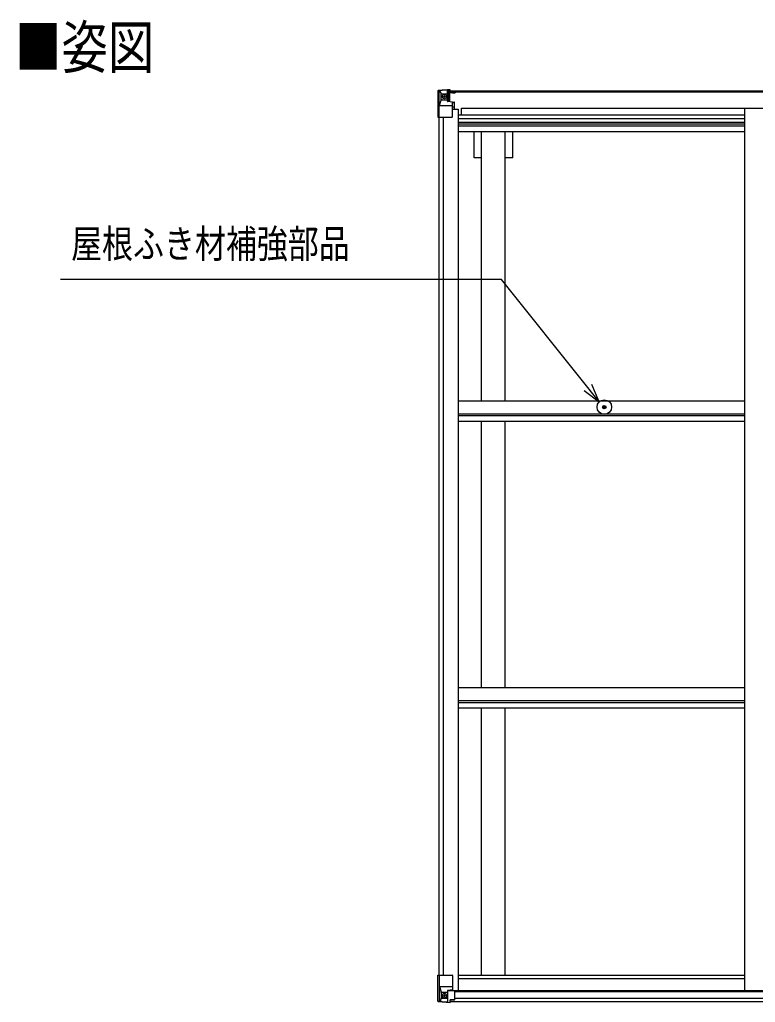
# Model space of a CAD drawing. Units: millimetres, scale not verified. Extents: x -10512 to 10512, y -7425 to 7425.
# Drawn here: x -2898 to -1187, y -55 to 2231 of the extents above; entities that cross this region are included whole.
import ezdxf
from ezdxf.enums import TextEntityAlignment as Align

# ---------------------------------------------------------------- set-up
doc = ezdxf.new("R2010")
doc.units = ezdxf.units.MM
doc.header["$LTSCALE"] = 30
for name, color, linetype in [('0-2_USER1', 3, 'Continuous'), ('0-4_YKK_13', 4, 'Continuous'), ('0-5_YKK_A1', 4, 'Continuous'), ('0-6_YKK_D', 6, 'Continuous')]:
    doc.layers.add(name, color=color, linetype=linetype)
doc.styles.add('ＭＳ ゴシック', font='')
doc.styles.get('ＭＳ ゴシック').set_extended_font_data('MS Gothic')

msp = doc.modelspace()

# ---------------------------------------------------------------- linework, layer by layer
at = {"layer": '0-4_YKK_13'}
for p, q in [((-1925.35, 2065.22), (-1925.35, 2065.18)), ((-1924.41, 2066.23), (-1924.41, 2066.23)), ((-1924.41, 2066.18), (-1924.41, 2066.22)), ((-1915.44, 2066.61), (-1923.36, 2066.14)), ((-1922.5, 2065.17), (-1922.51, 2065.1)), ((-1922.51, 2004.51), (-1922.51, 2065.1)), ((-1918.54, 2061.72), (-1921.27, 2065.39)), ((-1917.68, 2058.22), (-1915.35, 2058.27)), ((-1917.68, 2044.74), (-1917.68, 2058.22)), ((-1903.35, 2067.4), (-1915.35, 2066.62)), ((-1915.35, 2058.27), (-1903.35, 2058.27)), ((-1904.35, 2058.27), (-1903.35, 2058.27)), ((-1896.85, 2067.91), (-1903.35, 2067.51)), ((-1903.35, 2041.42), (-1903.35, 2067.51)), ((-1903.35, 2066.63), (-1896.85, 2067.03)), ((-1901.85, 2061.81), (-1903.35, 2061.81)), ((-1901.85, 2058.27), (-1903.35, 2058.27)), ((-1896.85, 2066.1), (-1901.85, 2066.01)), ((-1901.35, 2061.45), (-1901.85, 2061.45)), ((-1901.74, 2060.15), (-1897.85, 2060.15)), ((-1901.35, 2062.47), (-1901.35, 2060.52)), ((-1893.35, 2062.47), (-1901.35, 2062.47)), ((-1893.35, 2062.45), (-1901.35, 2062.45)), ((-1891.35, 2060.61), (-1901.35, 2060.52)), ((-1901.35, 2060.35), (-1901.35, 2060.52)), ((-1901.35, 2060.52), (-1901.35, 2060.52)), ((-1897.85, 2040.41), (-1897.85, 2060.38)), ((-1896.85, 2067.03), (-1896.85, 2067.91)), ((-1896.85, 2066.51), (-1896.85, 2067.03)), ((-1896.85, 2066.51), (-1896.85, 2066.1)), ((-1896.85, 2066.1), (-1896.85, 2065.28)), ((-1891.85, 2065.71), (-1891.85, 2065.28)), ((-1891.55, 2065.71), (-1891.85, 2065.71)), ((-1891.55, 2065.71), (-1889.86, 2065.28)), ((-1891.35, 2062.21), (-1886.35, 2062.21)), ((-1891.35, 2060.61), (-1891.35, 2062.21)), ((-1886.35, 2063.14), (-1886.35, 2062.21)), ((-1886.35, 2062.21), (-1885.35, 2062.21)), ((-1885.35, 2062.21), (-1885.35, 2063.14)), ((-1885.35, 2062.21), (-1885.35, 2060.65)), ((-1885.35, 2060.53), (-1885.35, 2060.65)), ((-1921.96, 2031.4), (-1917.82, 2043.48)), ((-1915.35, 2044.71), (-1917.68, 2044.74)), ((-1915.35, 2044.71), (-1903.35, 2044.71)), ((-1915.35, 2044.71), (-1915.35, 2044.71)), ((-1909.87, 2051.07), (-1909.87, 2050.11)), ((-1901.85, 2044.71), (-1903.35, 2044.71)), ((-1902.52, 2041.16), (-1892.17, 2039.5)), ((-1902.52, 2040.52), (-1902.52, 2041.16)), ((-1892.17, 2038.87), (-1902.52, 2040.52)), ((-1897.85, 2056.52), (-1901.85, 2056.52)), ((-1897.85, 2048.31), (-1901.85, 2048.31)), ((-1892.17, 2039.5), (-1892.17, 2038.87)), ((-1891.9, 2039.43), (-1887.85, 2039.39)), ((-1891.35, 2005.51), (-1891.35, 2038.61)), ((-1886.85, 2039.38), (-1887.85, 2039.39)), ((-1887.85, 2037.66), (-1886.85, 2037.66)), ((-1886.85, 2023.17), (-1886.85, 2039.38)), ((-1921.96, 2031.4), (-1915.35, 2031.18)), ((-1915.35, 2031.18), (-1891.35, 2031.18)), ((-1886.85, 2027.51), (-1891.35, 2027.51)), ((-1922.51, 2004.51), (-1892.35, 2004.51)), ((-1540.77, 1330.2), (-1539.66, 1330.22)), ((-1540.77, 1329.2), (-1539.66, 1329.18)), ((-1539.66, 1330.22), (-1539.15, 1330.32)), ((-1539.66, 1329.18), (-1539.15, 1329.08)), ((-1539.05, 1330.84), (-1539.15, 1330.32)), ((-1539.05, 1328.56), (-1539.15, 1329.08)), ((-1539.03, 1331.94), (-1539.05, 1330.84)), ((-1539.03, 1327.45), (-1539.05, 1328.56)), ((-1538.03, 1331.94), (-1538.01, 1330.84)), ((-1538.03, 1327.45), (-1538.01, 1328.56)), ((-1538.01, 1330.84), (-1537.91, 1330.32)), ((-1538.01, 1328.56), (-1537.91, 1329.08)), ((-1537.39, 1330.22), (-1537.91, 1330.32)), ((-1537.39, 1329.18), (-1537.91, 1329.08)), ((-1536.28, 1330.2), (-1537.39, 1330.22)), ((-1536.28, 1329.2), (-1537.39, 1329.18)), ((-1925.35, 8.54), (-1892.35, 8.54)), ((-1925.35, -52.17), (-1925.35, 8.54)), ((-1922.51, 8.54), (-1922.51, -52.05)), ((-1891.35, 7.54), (-1891.35, -25.56)), ((-1921.96, -18.35), (-1915.35, -18.13)), ((-1921.96, -18.35), (-1917.82, -30.43)), ((-1915.35, -18.13), (-1891.35, -18.13)), ((-1915.35, -31.66), (-1917.68, -31.69)), ((-1917.68, -31.69), (-1917.68, -45.17)), ((-1917.68, -45.17), (-1915.35, -45.23)), ((-1915.35, -31.66), (-1915.35, -31.66)), ((-1903.35, -31.66), (-1915.35, -31.66)), ((-1915.35, -45.22), (-1903.35, -45.22)), ((-1910.83, -38.02), (-1910.83, -37.06)), ((-1903.35, -27.68), (-1896.85, -27.68)), ((-1903.35, -27.68), (-1903.35, -54.46)), ((-1892.17, -25.82), (-1902.52, -27.47)), ((-1902.52, -27.47), (-1902.52, -27.68)), ((-1899.83, -27.68), (-1892.17, -26.45)), ((-1896.85, -27.68), (-1887.85, -27.71)), ((-1892.17, -26.45), (-1892.17, -25.82)), ((-1886.85, -28.62), (-1886.85, -48.77)), ((-1924.41, -53.13), (-1924.41, -53.18)), ((-1915.44, -53.56), (-1923.36, -53.09)), ((-1922.5, -52.12), (-1922.51, -52.05)), ((-1918.54, -48.67), (-1921.27, -52.34)), ((-1903.35, -54.35), (-1915.35, -53.57)), ((-1896.85, -54.86), (-1896.85, -48.92)), ((-1887.85, -49.49), (-1896.85, -49.54))]:
    msp.add_line(p, q, dxfattribs=at)
for points in [[(-1925.35, 2065.18), (-1925.35, 2004.51), (-1922.51, 2004.51)], [(-1924.41, 2066.23), (-1915.35, 2066.78), (-1903.35, 2067.51)], [(-1896.85, 2066.51), (-1901.85, 2066.51), (-1901.85, 2041.05)], [(-1901.35, 2061.45), (-1893.35, 2061.45), (-1893.35, 2063.14)], [(-1886.35, 2060.48), (-1901.35, 2060.35), (-1901.35, 2060.35)], [(-1891.35, 2060.61), (-1891.35, 2060.59), (-1885.35, 2060.65)], [(-1911.79, 2052.03), (-1912.75, 2052.03), (-1912.75, 2052.99), (-1911.79, 2052.99)], [(-1910.83, 2053.95), (-1910.83, 2054.91), (-1909.87, 2054.91), (-1909.87, 2053.95)], [(-1909.87, 2050.11), (-1910.83, 2050.11), (-1910.83, 2051.07)], [(-1908.91, 2052.99), (-1907.95, 2052.99), (-1907.95, 2052.03), (-1908.91, 2052.03)], [(-1887.85, 2039.39), (-1887.85, 2037.66), (-1891.35, 2037.64)], [(-1911.79, -39.94), (-1912.75, -39.94), (-1912.75, -38.98), (-1911.79, -38.98)], [(-1910.83, -37.06), (-1909.87, -37.06), (-1909.87, -38.02)], [(-1909.87, -40.9), (-1909.87, -41.86), (-1910.83, -41.86), (-1910.83, -40.9)], [(-1908.91, -38.98), (-1907.95, -38.98), (-1907.95, -39.94), (-1908.91, -39.94)], [(-1924.41, -53.18), (-1915.35, -53.73), (-1896.85, -54.86)], [(-1886.85, -48.77), (-1886.86, -48.88), (-1896.85, -48.92)]]:
    msp.add_lwpolyline(points, dxfattribs=at)
for centre, radius in [((-1910.35, 2052.51), 5.3), ((-1538.53, 1329.7), 17), ((-1538.53, 1329.7), 4), ((-1910.35, -39.46), 5.3)]:
    msp.add_circle(centre, radius, dxfattribs=at)
for centre, radius, start, end in [((-1924.35, 2065.23), 1, 93.50017, 180.00079), ((-1924.35, 2065.22), 0.999, 93.4424, 179.95083), ((-1924.35, 2065.18), 0.999, 93.4424, 179.95083), ((-1923.2, 2078.83), 12.7, 269.24466, 275.10311), ((-1921.22, 2065.22), 1.28, 131.17831, 182.45895), ((-1901.35, 2062.97), 0.5, 179.99802, 269.99691), ((-1901.35, 2062.95), 0.5, 180.00109, 270.00109), ((-1901.35, 2060.02), 0.5, 90.52895, 180.04464), ((-1901.34, 2059.84), 0.513, 91.88028, 181.04707), ((-1886.21, 2068.17), 7.69, 268.96999, 276.43426), ((-1911.79, 2053.95), 0.96, 270, 0), ((-1911.79, 2051.07), 0.96, 0, 90), ((-1908.91, 2053.95), 0.96, 180, 270), ((-1908.91, 2051.07), 0.96, 90, 180), ((-1902.41, 2042.09), 0.937, 182.32209, 263.26766), ((-1902.41, 2041.45), 0.937, 182.32209, 263.26766), ((-1892.28, 2038.57), 0.937, 2.32209, 83.26766), ((-1892.28, 2037.94), 0.937, 2.32209, 83.26766), ((-1892.35, 2005.51), 1, 270, 0), ((-1538.53, 1329.7), 2.3, 167.44414, 192.55586), ((-1538.53, 1329.7), 2.3, 77.44414, 102.55586), ((-1538.53, 1329.7), 2.3, 257.44414, 282.55586), ((-1538.53, 1329.7), 2.3, 347.44414, 12.55586), ((-1892.35, 7.54), 1, 0, 90), ((-1911.79, -38.02), 0.96, 270, 0), ((-1911.79, -40.9), 0.96, 0, 90), ((-1908.91, -38.02), 0.96, 180, 270), ((-1908.91, -40.9), 0.96, 90, 180), ((-1902.41, -28.4), 0.937, 96.73234, 129.06602), ((-1892.28, -24.89), 0.937, 276.73234, 357.67791), ((-1892.28, -25.52), 0.937, 276.73234, 357.67791), ((-1924.35, -52.13), 0.999, 180.04917, 266.5576), ((-1924.35, -52.17), 0.999, 180.04917, 266.5576), ((-1924.35, -52.18), 1, 179.99921, 266.49983), ((-1923.19, -65.78), 12.7, 84.89689, 90.75534), ((-1921.22, -52.17), 1.28, 177.54105, 228.82169)]:
    msp.add_arc(centre, radius, start, end, dxfattribs=at)
for centre, major_axis, ratio, start_param, end_param in [((-1723.41, 2078.54), (201, 12.36), 0.060933, 3.1373463, 3.1378449), ((-1922.41, 2066.3), (2, 0.12), 0.060933, 3.1378449, 4.2119296), ((-1922.22, 2063.21), (-0.02, 3), 0.466854, 5.5234897, 6.1575023), ((-1920.55, 2058.14), (0.03, 5), 0.573921, 4.7320603, 5.5159136), ((-1997.1, 2058.27), (81.75, 0), 0.061163, 0, 0.0007725), ((-1919.09, 2044.77), (0, 3), 0.468246, 4.2703918, 4.7058971), ((-1921.24, 2033.74), (0.85, 2.32), 0.403757, 2.3087461, 3.2744049), ((-1921.24, -20.69), (0.85, -2.32), 0.403757, 3.0087805, 3.9744392), ((-1920.55, -45.09), (0.03, -5), 0.573921, 0.7672717, 1.551125), ((-1919.08, -31.72), (0, -3), 0.468246, 1.5772882, 2.0127935), ((-1997.1, -45.22), (81.75, 0), 0.061163, 6.2824128, 6.2831853), ((-1887.85, -28.62), (1, -0.021), 0.906239, 0.0187047, 1.589501), ((-1922.41, -53.25), (2, -0.12), 0.060933, 2.0712557, 3.1453404), ((-1723.41, -65.49), (201, -12.36), 0.060933, 3.1453404, 3.145839), ((-1922.22, -50.16), (-0.02, -3), 0.466854, 0.125683, 0.7596956), ((-1887.85, -48.78), (1, 0.012), 0.707053, 4.7036637, 6.124411)]:
    msp.add_ellipse(centre, major_axis=major_axis, ratio=ratio, start_param=start_param, end_param=end_param, dxfattribs=at)
at = {"layer": '0-5_YKK_A1'}
for p, q in [((-1901.85, 2065.28), (959.15, 2065.28)), ((-1901.85, 2063.14), (959.15, 2063.14)), ((-1891.35, 2023.17), (-1878.35, 2023.17)), ((-1878.35, 2023.17), (-1878.35, -27.48)), ((-1870.85, 2009.48), (-1870.85, 2025)), ((-1870.85, 2025), (928.15, 2025)), ((-1212.35, 2024.98), (-1212.35, -27.48)), ((-1923.35, 2004.51), (-1923.35, 8.54)), ((-1913.65, 2004.51), (-1913.65, 8.54)), ((-1878.35, 2009.48), (-1212.35, 2009.48)), ((-1878.35, 2001.09), (-1212.35, 2001.09)), ((-1878.35, 1992.89), (-1212.35, 1992.89)), ((-1878.35, 1988.96), (-1212.35, 1988.96)), ((-1878.35, 1983.88), (-1212.35, 1983.88)), ((-1878.35, 1970.88), (-1212.35, 1970.88)), ((-1841.55, 1909.28), (-1841.55, 1970.88)), ((-1823.85, 1344.22), (-1823.85, 1970.88)), ((-1768.85, 1344.22), (-1768.85, 1970.88)), ((-1751.15, 1909.28), (-1751.15, 1970.88)), ((-1823.85, 1909.28), (-1841.55, 1909.28)), ((-1751.15, 1909.28), (-1768.85, 1909.28)), ((-1878.32, 1344.22), (-1212.35, 1344.22)), ((-1878.32, 1314.48), (-1212.35, 1314.48)), ((-1878.32, 1309.94), (-1212.35, 1309.94)), ((-1878.32, 1296.93), (-1212.35, 1296.93)), ((-1823.85, 677.23), (-1823.85, 1296.93)), ((-1768.85, 677.23), (-1768.85, 1296.93)), ((-1878.32, 677.23), (-1212.35, 677.23)), ((-1878.32, 647.49), (-1212.35, 647.49)), ((-1878.32, 642.94), (-1212.35, 642.94)), ((-1878.32, 629.93), (-1212.35, 629.93)), ((-1823.85, 8.69), (-1823.85, 629.93)), ((-1768.85, 8.69), (-1768.85, 629.93)), ((-1878.35, 8.69), (-1212.35, 8.69)), ((-1878.35, 0.34), (-1212.35, 0.34)), ((-1898.61, -27.48), (955.92, -27.48)), ((-1886.85, -29.75), (944.15, -29.75)), ((-1886.85, -45.36), (944.15, -45.36)), ((-1896.85, -53.26), (954.15, -53.26))]:
    msp.add_line(p, q, dxfattribs=at)
at = {"layer": '0-6_YKK_D'}
for points in [[(-1550.35, 1341.91), (-1576.85, 1375.14), (-1777.55, 1626.88), (-2803.52, 1626.88)], [(-1585.75, 1368.04), (-1550.35, 1341.91), (-1567.94, 1382.24)]]:
    msp.add_lwpolyline(points, dxfattribs=at)

# ---------------------------------------------------------------- texts
at = {"layer": '0-2_USER1', "style": 'ＭＳ ゴシック', "width": 0.8}
msp.add_text('■姿図', height=98.97, dxfattribs=at).set_placement((-2908.96, 2087.93), align=Align.BOTTOM_LEFT)
at = {"layer": '0-6_YKK_D', "style": 'ＭＳ ゴシック', "width": 0.8}
msp.add_text('屋根ふき材補強部品', height=65.98, dxfattribs=at).set_placement((-2778.55, 1656.86), align=Align.BOTTOM_LEFT)

doc.saveas('drawing.dxf')
